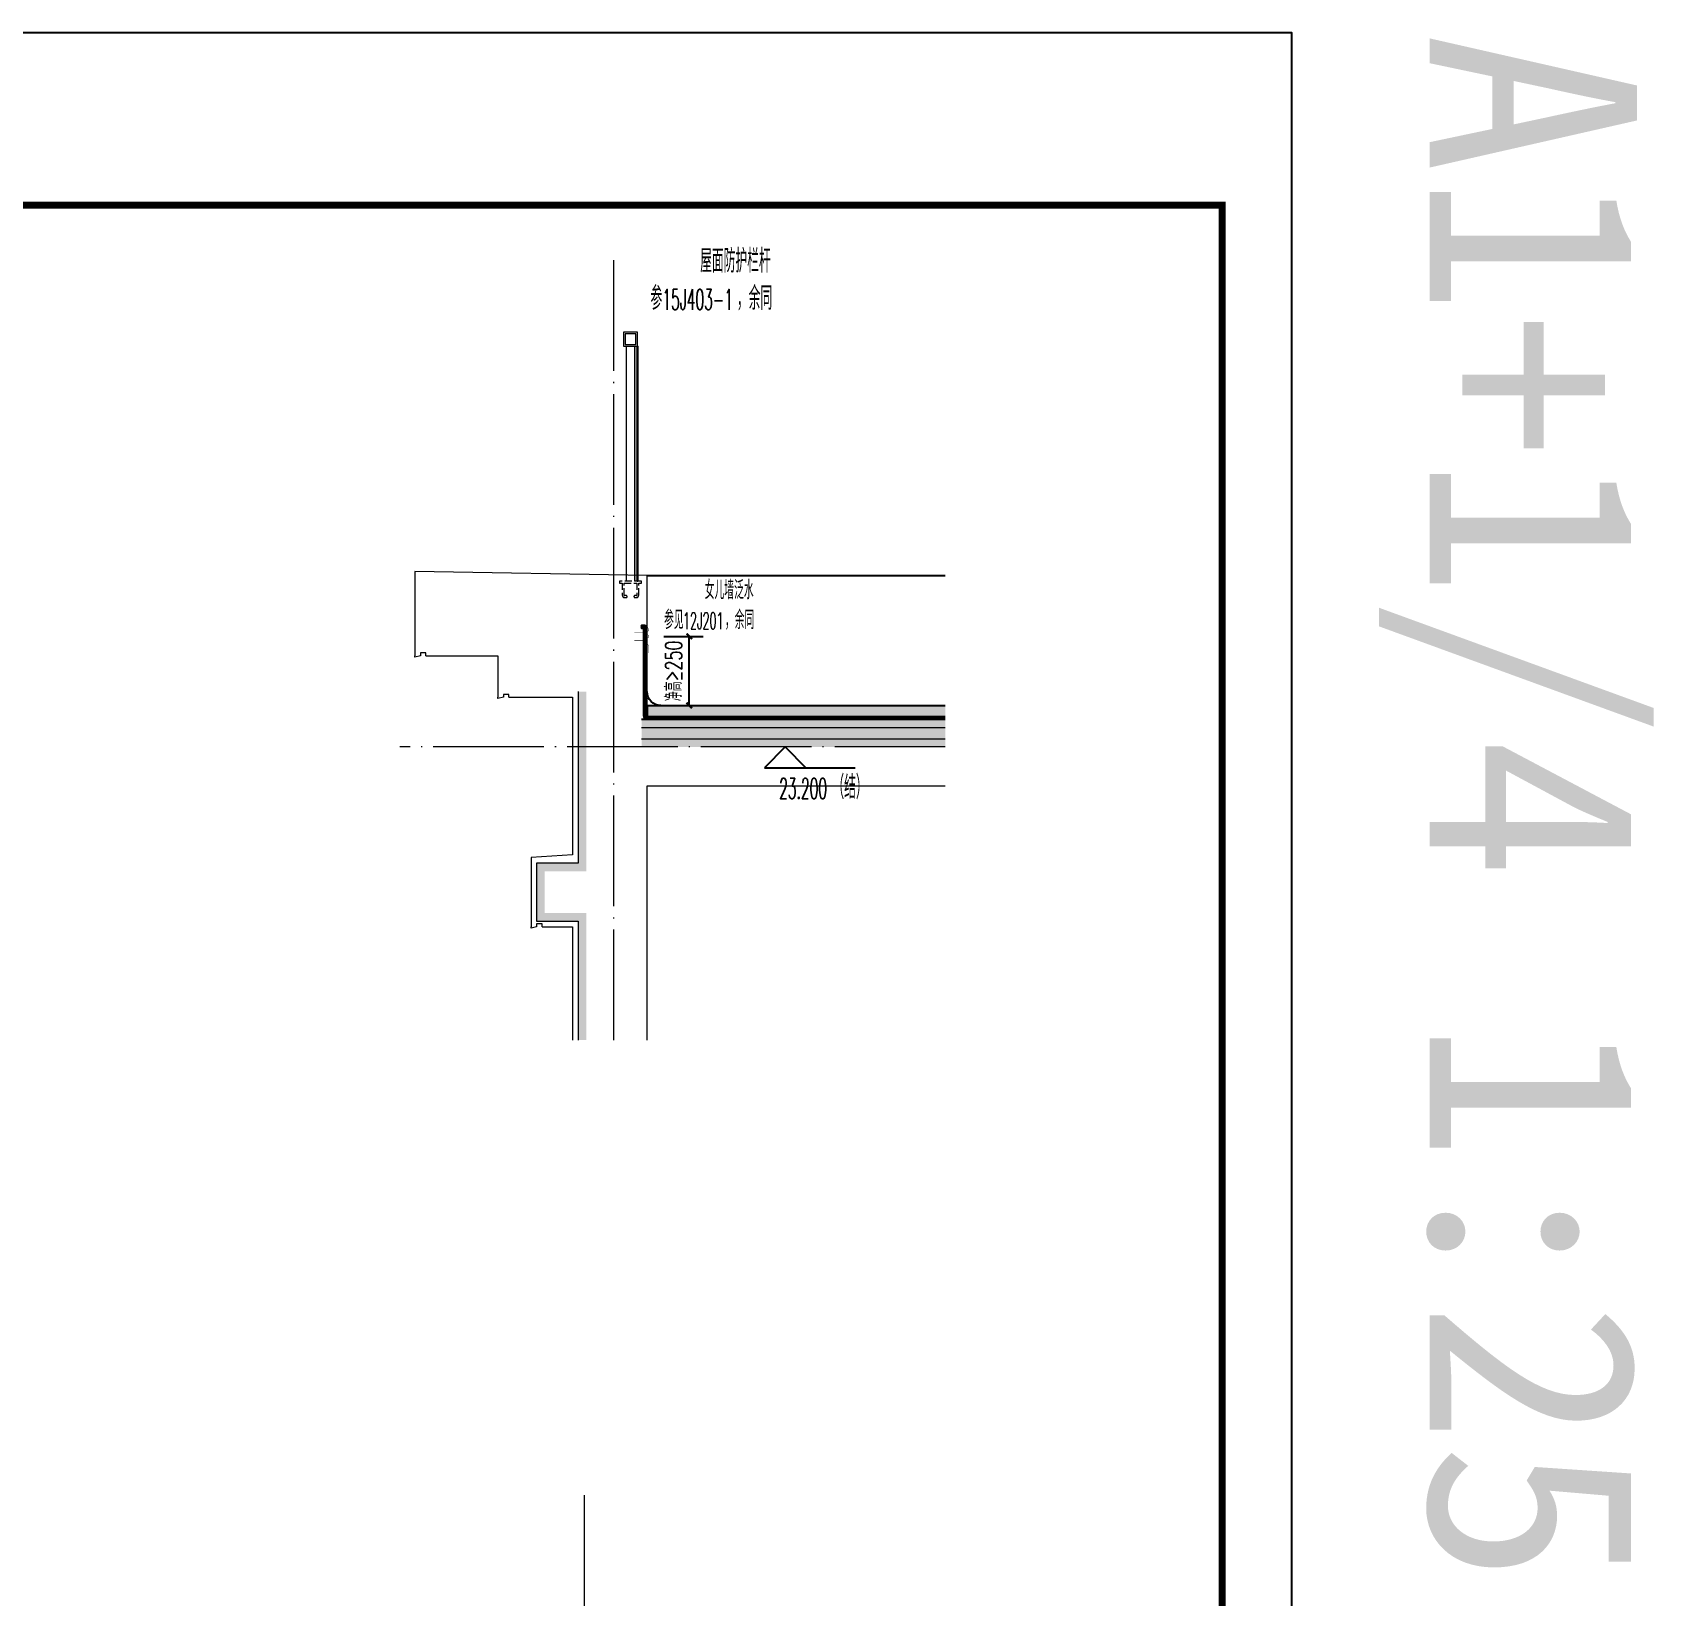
# Model space of a CAD drawing. Extents: x -518115 to 389031, y -209821 to 1628073.
# Drawn here: x 278727 to 284591, y -153091 to -147435 of the extents above; entities that cross this region are included whole.
import ezdxf
from ezdxf.xclip import XClip

# ---------------------------------------------------------------- set-up
doc = ezdxf.new("R2010")
doc.units = 0
doc.header["$LTSCALE"] = 1000
doc.header["$MEASUREMENT"] = 0
doc.header["$XCLIPFRAME"] = 0
doc.linetypes.add('DASH', pattern=[0.35, 0.25, -0.1])
doc.linetypes.add('DOTE', pattern=[2.42, 2, -0.2, 0.02, -0.2])
for name, color, linetype in [('3-屋面构造层', 157, 'Continuous'), ('DIM_ELEV', 3, 'Continuous'), ('DIM_IDEN', 67, 'Continuous'), ('PUB_TEXT', 4, 'Continuous'), ('Stair-栏杆', 142, 'Continuous'), ('SURFACE', 6, 'Continuous'), ('图框', 140, 'Continuous'), ('看线', 251, 'Continuous'), ('立面-看线', 251, 'Continuous')]:
    doc.layers.add(name, color=color, linetype=linetype)
for name, color, linetype, lineweight in [('DOTE', 19, 'DOTE', 9), ('PUB_HATCH', 8, 'Continuous', 9), ('内粉刷', 37, 'Continuous', 9), ('立面-栏杆', 105, 'Continuous', 15)]:
    doc.layers.add(name, color=color, linetype=linetype, lineweight=lineweight)
doc.layers.add('yichutu', color=7, linetype='Continuous', true_color=0xffffff, plot=False)
doc.styles.add('_TCH_DIM', font='SIMPLEX.shx', dxfattribs={"width": 0.7, "bigfont": 'GBCBIG.shx'})
doc.styles.add('_TCH_DIM_T3', font='SIMPLEX.shx', dxfattribs={"width": 0.494118, "bigfont": 'GBCBIG.shx'})
doc.styles.add('_TCH_LABEL', font='')
doc.styles.get('_TCH_LABEL').set_extended_font_data('SimHei')
doc.dimstyles.new('_TCH_ARCH&&20', dxfattribs={"dimtxt": 59.5, "dimasz": 20, "dimexe": 50, "dimexo": 60, "dimgap": 25.25, "dimtad": 1, "dimdec": 0, "dimzin": 0, "dimdsep": 46, "dimtxsty": '_TCH_DIM_T3', "dimblk": 'ARCHTICK', "dimcen": 0.09, "dimclrt": 7, "dimazin": 2, "dimtfac": 1, "dimtdec": 0, "dimtix": 1, "dimtmove": 2, "dimatfit": 3, "dimfxl": 1, "dimtolj": 1, "dimtzin": 0, "dimarcsym": 0})

# ---------------------------------------------------------------- blocks, each defined once
blk = doc.blocks.new('_ArchTick')
at = {"color": 0, "linetype": 'ByBlock', "const_width": 0.4}
blk.add_lwpolyline([(-0.5, -0.5), (0.5, 0.5)], dxfattribs=at)
blk = doc.blocks.new('*D338')
at = {"layer": 'Defpoints', "color": 0, "transparency": 16777216}
for p in [(280950.2, -149619), (281102.7, -149619), (280950.2, -149869)]:
    blk.add_point(p, dxfattribs=at)
at = {"layer": 'DIM_IDEN', "color": 0, "lineweight": -2, "transparency": 16777216}
for p, q in [((281010.2, -149619), (281152.7, -149619)), ((281102.7, -149869), (281102.7, -149619)), ((281010.2, -149869), (281152.7, -149869))]:
    blk.add_line(p, q, dxfattribs=at)
at = {"layer": 'DIM_IDEN', "color": 0, "lineweight": -2, "transparency": 16777216, "xscale": 20, "yscale": 20, "zscale": 20}
for p, rotation in [((281102.7, -149619), 90), ((281102.7, -149869), 270)]:
    blk.add_blockref('_ArchTick', p, dxfattribs=dict(at, rotation=rotation))
at = {"layer": 'DIM_IDEN', "color": 7, "transparency": 16777216, "insert": (281046, -149744), "char_height": 59.5, "attachment_point": 5, "rotation": 90, "style": '_TCH_DIM_T3'}
blk.add_mtext('\\A1;{\\W0.70588;净高≥250}', dxfattribs=at)
blk = doc.blocks.new('A$C05102146')
at = {"layer": 'PUB_TEXT', "style": '_TCH_DIM'}
for s, height, width, p in [('屋面防护栏杆', 84.4, 0.7, (226.9, 215.7)), ('参', 84.4, 0.7, (47.3, 81)), ('15J403-1', 74.38, 0.494118, (90.3, 81)), ('，余同', 84.4, 0.7, (359.8, 81))]:
    blk.add_text(s, height=height, dxfattribs=dict(at, width=width)).set_placement(p)
blk = doc.blocks.new('A$C40486AD2')
at = {"layer": 'PUB_TEXT', "style": '_TCH_DIM'}
for s, height, width, p in [('女儿墙泛水', 67.52, 0.7, (254.8, 115.3)), ('参见', 67.52, 0.7, (107.7, 7.5)), ('12J201', 59.5, 0.494118, (176.6, 7.5)), ('，余同', 67.52, 0.7, (327.8, 7.5))]:
    blk.add_text(s, height=height, dxfattribs=dict(at, width=width)).set_placement(p)
blk = doc.blocks.new('FGHFG4334GDFGDFFGGGGGGDFG4G')
at = {"layer": 'SURFACE', "const_width": 2.25}
for points in [[(46.5, 0), (0, 0)], [(46.5, -27.6), (0, -27.6)]]:
    blk.add_lwpolyline(points, dxfattribs=at)
at = {"layer": 'SURFACE', "const_width": 1.5}
blk.add_lwpolyline([(46.5, 17.2, -1), (46.5, 5.2), (46.5, -6.8, -1), (46.5, -18.8), (46.5, -36.8), (52.5, -48), (52.5, -72.8)], format="xyb", dxfattribs=at)
blk = doc.blocks.new('FGDGDGD')
at = {"layer": '3-屋面构造层'}
h = blk.add_hatch(dxfattribs=at)
h.set_pattern_fill('隔热材料01', color=256, scale=7.692308, style=0)
h.set_pattern_definition([(270, (9.5186, 433.228), (3.846153863, -7e-16), [0.385980771, -3.460173092]), (270, (6.637, 433.228), (3.846153863, -7e-16), [0.385980771, -3.460173092]), (90, (8.5996, 430.618), (-3.846153863, 2e-16), [0.385980771, -3.460173092]), (90, (7.556, 430.618), (-3.846153863, 2e-16), [0.385980771, -3.460173092]), (180, (10.002, 430), (-5e-16, -3.846153863), [3.848019248, 0.001865385]), (135, (8.9282, 430.193), (2e-16, 3.846144175), [0.328307694, -5.110980792]), (116.56505, (12.5422, 430.4251), (8.6793e-06, 3.8461487416), [0.215769232, -8.384500037]), (116.56505, (8.696, 430.4251), (8.6793e-06, 3.8461487416), [0.215769232, -8.384500037]), (153.43495, (13.1603, 430), (-8.679e-06, 3.846148742), [0.431538463, -8.168730805]), (153.43495, (9.3142, 430), (-8.679e-06, 3.846148742), [0.431538463, -8.168730805]), (63.43495, (12.4457, 431.0041), (-8.6793e-06, 3.8461487416), [2.054923086, -6.545346183]), (63.43495, (8.5996, 431.0041), (-8.6793e-06, 3.8461487416), [2.054923086, -6.545346183]), (116.56505, (13.3647, 433.228), (8.6793e-06, 3.8461487416), [0.215769232, -8.384500037]), (116.56505, (9.5186, 433.228), (8.6793e-06, 3.8461487416), [0.215769232, -8.384500037]), (135, (9.422, 433.421), (2e-16, 3.846144175), [0.328307694, -5.110980792]), (153.43495, (13.036, 433.6532), (-8.679e-06, 3.846148742), [0.431538463, -8.168730805]), (153.43495, (9.19, 433.6532), (-8.679e-06, 3.846148742), [0.431538463, -8.168730805]), (45, (6.7336, 433.421), (2e-16, 3.846144175), [0.328307694, -5.110980792]), (63.43495, (10.4833, 433.228), (-8.6793e-06, 3.8461487416), [0.215769232, -8.384500037]), (63.43495, (6.6371, 433.228), (-8.6793e-06, 3.8461487416), [0.215769232, -8.384500037]), (26.56505, (10.812, 433.6532), (8.679e-06, 3.846148742), [0.431538463, -8.168730805]), (26.56505, (6.9658, 433.6532), (8.679e-06, 3.846148742), [0.431538463, -8.168730805]), (116.56505, (11.4023, 431.0041), (8.6793e-06, 3.8461487416), [2.054923086, -6.545346183]), (116.56505, (7.5561, 431.0041), (8.6793e-06, 3.8461487416), [2.054923086, -6.545346183]), (45, (7.2275, 430.193), (2e-16, 3.846144175), [0.328307694, -5.110980792]), (63.43495, (11.3058, 430.4251), (-8.6793e-06, 3.8461487416), [0.215769232, -8.384500037]), (63.43495, (7.4596, 430.4251), (-8.6793e-06, 3.8461487416), [0.215769232, -8.384500037]), (26.56505, (10.6877, 430), (8.679e-06, 3.846148742), [0.431538463, -8.168730805]), (26.56505, (6.8415, 430), (8.679e-06, 3.846148742), [0.431538463, -8.168730805])])
edge = h.paths.add_edge_path()
edge.add_arc((682180.8, 585366.2), 9.23, 450, 540, ccw=False)
edge.add_line((682180.8, 585375.4), (682191.6, 585375.4))
edge.add_line((682191.6, 585375.4), (682191.6, 585366.2))
edge.add_line((682191.6, 585366.2), (682171.6, 585366.2))
h = blk.add_hatch(dxfattribs=at)
h.set_pattern_fill('混凝土', color=256, scale=5, angle=-1.14576, style=0)
h.set_pattern_definition([(48.854237, (-82751.966, -43707.863), (35.7930991, -3.8540962), [3.75, -41.25]), (353.854237, (-82751.966, -43707.863), (-6.1841378, 37.7408106), [3, -33]), (99.305637, (-82748.983, -43708.185), (29.6089874, 33.886691), [3.1870095, -35.0571056]), (45.038437, (-82751.766, -43697.865), (53.1858973, -9.3413237), [5.625, -61.875]), (95.489837, (-82747.334, -43698.644), (47.6977146, 47.7616795), [4.7805144, -52.58565]), (350.038437, (-82751.766, -43697.865), (47.6976773, 47.7617167), [4.5, -49.5]), (19.854237, (-82746.817, -43700.465), (29.4368469, -20.7237073), [3.75, -41.25]), (324.854237, (-82746.817, -43700.465), (12.8883392, 36.0069862), [3, -33]), (70.305637, (-82744.364, -43702.192), (42.3251977, 15.2832459), [3.1870095, -35.0571056]), (36.3542372, (-82751.966, -43707.863), (0.9406985, 16.62920733), [0, -32.6, 0, -33.5, 0, -33.125]), (6.3542372, (-82751.966, -43707.863), (13.54517982, 19.45362572), [0, -19.1, 0, -31.85, 0, -12.625]), (326.3542372, (-82763.114, -43707.64), (26.66323482, -1.66123381), [0, -12.5, 0, -39, 0, -51.75]), (316.3542372, (-82768.113, -43707.54), (29.2535633, 4.4211788), [0, -16.25, 0, -25.9, 0, -36.75])])
h.paths.add_polyline_path([(674875.1, 585046.2), (674875.1, 585086.2), (682171.6, 585086.2), (682171.6, 585046.2)])
h = blk.add_hatch(dxfattribs=at)
h.set_pattern_fill('隔热材料03', color=256, scale=12.5, style=0)
h.set_pattern_definition([(113.578, (-500407.8114, 374696.8656), (-0.0086926214, 6.2699620763), [1.075, -0.5693125, 2.8375, -0.5693125, 1.075, -0.6825]), (66.42, (-500406.1744, 374696.8656), (2.727787851, 6.0425e-05), [1.075, -0.5693125, 2.840375, -0.5693125, 1.075, -0.6825]), (180, (-500406.1744, 374696.8656), (0, 6.25), [1.636625, -1.0910625]), (180, (-500407.538, 374702.4906), (0, 6.25), [1.636625, -1.0910625]), (90, (-500405.7427, 374697.8548), (2.72775, 2e-16), [0.52175, -5.72825]), (90, (-500407.1066, 374700.9798), (2.72775, 2e-16), [0.52175, -5.72825]), (90, (-500408.2427, 374697.8548), (2.72775, 2e-16), [0.52175, -5.72825]), (90, (-500409.6066, 374700.9798), (2.72775, 2e-16), [0.52175, -5.72825])])
edge = h.paths.add_edge_path()
edge.add_line((682177.8, 585086.2), (682177.8, 585050.2))
edge.add_arc((682171.6, 585050.2), 6.25, 270, 360, ccw=False)
edge.add_line((682171.6, 585044), (682171.6, 585086.2))
edge.add_line((682171.6, 585086.2), (682177.8, 585086.2))
h = blk.add_hatch(dxfattribs=at)
h.set_pattern_fill('焦渣矿渣', color=256, scale=4, angle=-1.14576, style=0)
h.set_pattern_definition([(358.8542372, (-82751.966, -43697.863), (8.27546507, 13.69326162), [1.6, -14.4]), (298.8542372, (-82751.966, -43697.863), (15.99644496, -0.32013217), [1.6, -14.4]), (238.8542372, (-82750.366, -43697.895), (7.72097989, -14.0133938), [1.6, -14.4]), (268.8542372, (-82745.567, -43697.991), (15.83683295, -8.3183365), [2.4, -11.456]), (268.8542372, (-82743.967, -43698.023), (15.83683295, -8.3183365), [2.4, -11.456]), (268.8542372, (-82742.368, -43698.055), (15.83683295, -8.3183365), [2.4, -11.456])])
h.paths.add_polyline_path([(674875.1, 585006.2), (674875.1, 585036.2), (682191.6, 585036.2), (682191.6, 585006.2)])
h = blk.add_hatch(dxfattribs=at)
h.set_pattern_fill('加气混凝土', color=256, scale=5, style=0)
h.set_pattern_definition([(0, (-82734.266, -43726.163), (30, 60), [0, -60]), (0, (-82769.366, -43734.263), (30, 60), [0, -60]), (0, (-82749.866, -43734.863), (30, 60), [0, -60]), (0, (-82728.566, -43717.163), (30, 60), [0, -60]), (0, (-82753.466, -43737.863), (30, 60), [0, -60]), (0, (-82722.566, -43679.363), (30, 60), [0, -60]), (0, (-82740.866, -43684.163), (30, 60), [0, -60]), (0, (-82731.266, -43691.663), (30, 60), [0, -60]), (0, (-82780.166, -43692.863), (30, 60), [0, -60]), (0, (-82750.766, -43695.563), (30, 60), [0, -60]), (0, (-82762.166, -43710.863), (30, 60), [0, -60]), (0, (-82761.566, -43733.363), (30, 60), [0, -60]), (0, (-82739.066, -43735.763), (30, 60), [0, -60]), (0, (-82722.566, -43709.363), (30, 60), [0, -60]), (0, (-82778.666, -43718.663), (30, 60), [0, -60]), (0, (-82773.566, -43708.463), (30, 60), [0, -60]), (0, (-82750.166, -43712.663), (30, 60), [0, -60]), (0, (-82758.566, -43721.363), (30, 60), [0, -60]), (0, (-82763.366, -43701.563), (30, 60), [0, -60]), (0, (-82755.866, -43679.063), (30, 60), [0, -60]), (0, (-82776.266, -43731.263), (30, 60), [0, -60]), (0, (-82743.266, -43691.363), (30, 60), [0, -60]), (0, (-82771.166, -43690.463), (30, 60), [0, -60]), (0, (-82775.966, -43682.663), (30, 60), [0, -60]), (130.601294, (-82726.2516, -43698.149), (-149.999998343, 180.000000787), [2.6341554, -1103.7111]), (18.4349488, (-82730.537, -43697.006), (149.99999945, 59.99999956), [2.710524, -376.76279]), (90, (-82730.537, -43699.578), (30, 60), [2.5714284, -117.428565]), (161.565051, (-82727.966, -43700.435), (-150.000000755, 59.99999553), [2.710524, -376.76279]), (53.1301023, (-82727.966, -43700.435), (30.00000006, 59.99999997), [2.857143, -297.14285]), (135, (-82725.68, -43731.006), (-30.00000363, 59.99999594), [2.424366, -167.28126]), (45, (-82729.109, -43731.006), (29.9999998, 59.99999976), [2.424366, -167.28126]), (135, (-82727.394, -43732.72), (-30.00000363, 59.99999594), [2.424366, -167.28126]), (45, (-82727.394, -43732.72), (29.9999998, 59.99999976), [2.424366, -167.28126]), (116.565051, (-82754.537, -43690.72), (-5.2e-06, 119.9999967), [3.1943826, -63.88765]), (180, (-82755.966, -43687.863), (-30, 60), [3.4285716, -56.571425]), (63.434949, (-82760.823, -43690.72), (3e-07, 119.9999994), [3.1943826, -63.88765]), (116.565051, (-82759.394, -43693.58), (-5.2e-06, 119.9999967), [3.1943826, -63.88765]), (0, (-82759.394, -43693.58), (30, 60), [3.4285716, -56.571425]), (63.434949, (-82755.966, -43693.58), (3e-07, 119.9999994), [3.1943826, -63.88765]), (107.102728, (-82731.9658, -43711.0063), (-89.999996559, 300.000000484), [3.8861346, -1628.29025]), (143.972626, (-82733.1087, -43707.292), (-569.999992774, 419.999999525), [3.8861346, -812.202]), (180, (-82736.25, -43705.006), (-30, 60), [3.7142856, -56.28571]), (36.0273733, (-82743.1087, -43707.292), (569.999995788, 419.999995472), [3.8861346, -812.202]), (71.5650511, (-82744.252, -43710.721), (90.00000046, 299.99999948), [3.6140316, -375.85928]), (107.102728, (-82743.1087, -43714.4348), (-89.999996559, 300.000000484), [3.8861346, -1628.29025]), (143.972626, (-82739.966, -43716.7206), (-569.999992774, 419.999999525), [3.8861346, -812.202]), (0, (-82739.966, -43716.72), (30, 60), [3.7142856, -56.28571]), (36.0273733, (-82736.2516, -43716.7206), (569.999995788, 419.999995472), [3.8861346, -812.202]), (71.5650511, (-82733.109, -43714.435), (90.00000046, 299.99999948), [3.6140316, -375.85928]), (150.255118, (-82731.3944, -43683.006), (-90.000000213, 59.999999257), [2.303502, -481.43196]), (90, (-82733.394, -43684.15), (30, 60), [2.2857144, -117.714275]), (29.7448813, (-82733.3944, -43684.149), (90.000000053, 59.99999972), [2.303502, -481.43196]), (116.565051, (-82745.394, -43725.58), (-5.2e-06, 119.9999967), [3.1943826, -63.88765]), (168.690067, (-82746.823, -43722.7206), (-270.0000002, 59.999998494), [2.9137254, -608.96855]), (41.1859251, (-82751.9658, -43724.149), (749.999995456, 659.999994229), [3.0371844, -1272.5802]), (90, (-82751.966, -43727.006), (30, 60), [2.857143, -117.14285]), (138.814074, (-82749.68, -43729.0063), (-749.999986669, 660.000004204), [3.0371844, -1272.5802]), (16.6992442, (-82749.68, -43729.0063), (989.999992552, 299.999996858), [2.982945, -1249.85375]), (60.9453959, (-82746.823, -43728.149), (29.99999992, 59.999999469), [2.9416086, -1232.53395]), (109.983106, (-82770.5373, -43700.4348), (-150.000000565, 419.9999988885), [3.3442002, -1401.21975]), (155.556045, (-82771.68, -43697.292), (-390.0000014866, 179.99999626), [3.4522986, -1446.51315]), (24.4439547, (-82777.9658, -43697.292), (390.0000001945, 179.999999134), [3.4522986, -1446.51315]), (70.0168934, (-82779.1087, -43700.4348), (150.000000452, 419.999998958), [3.3442002, -1401.21975]), (109.983106, (-82777.9658, -43703.5777), (-150.000000565, 419.9999988885), [3.3442002, -1401.21975]), (160.016893, (-82774.823, -43704.7206), (-150.000000088, 59.999997267), [3.3442002, -698.93775]), (19.9831065, (-82774.823, -43704.7206), (149.999999176, 59.999999905), [3.3442002, -698.93775]), (70.0168934, (-82771.68, -43703.5777), (150.000000452, 419.999998958), [3.3442002, -1401.21975]), (122.005383, (-82748.2516, -43705.8634), (-30.000004026, 59.999996937), [2.6954232, -563.3434]), (18.4349488, (-82752.252, -43704.435), (149.99999945, 59.99999956), [2.710524, -376.76279]), (90, (-82752.252, -43707.006), (30, 60), [2.5714284, -117.428565]), (161.565051, (-82749.68, -43707.863), (-150.000000755, 59.99999553), [2.710524, -376.76279]), (54.4623222, (-82749.68, -43707.8634), (209.999999696, 299.99999955), [2.457807, -1029.82115]), (116.565051, (-82765.68, -43720.435), (-5.2e-06, 119.9999967), [3.1943826, -63.88765]), (180, (-82767.11, -43717.58), (-30, 60), [3.142857, -56.85714]), (59.0362434, (-82771.966, -43720.435), (30.000000098, 59.99999971), [3.3319728, -696.3822]), (120.963756, (-82770.2516, -43723.292), (-30.0000041, 59.999997245), [3.3319728, -696.3822]), (0, (-82770.25, -43723.29), (30, 60), [3.142857, -56.85714]), (63.434949, (-82767.11, -43723.29), (3e-07, 119.9999994), [3.1943826, -63.88765])])
h.paths.add_polyline_path([(682191.6, 584936.2), (674875.1, 584936.2), (674875.1, 584966.2), (682191.6, 584966.2)])
at = {"layer": '立面-看线'}
h = blk.add_hatch(dxfattribs=at)
h.set_pattern_fill('HONEY', color=256, scale=7)
h.set_pattern_definition([(0, (-799653.24, -415240.13), (16.66875, 9.623705), [11.1125, -22.225]), (120, (-799653.24, -415240.13), (-16.66874801, 9.62370845), [11.1125, -22.225]), (60, (-799653.24, -415240.13), (1.99e-06, 19.24741345), [-22.225, 11.1125])])
h.paths.add_polyline_path([(682191.6, 584966.2), (674875.1, 584966.2), (674875.1, 585006.2), (682191.6, 585006.2)])
at = {"layer": '3-屋面构造层'}
for p, q in [((682177.8, 585086.2), (674875.1, 585086.2)), ((682171.6, 585046.2), (674875.1, 585046.2)), ((682171.6, 585086.2), (682171.6, 585044)), ((682191.6, 585036.2), (674875.1, 585036.2))]:
    blk.add_line(p, q, dxfattribs=at)
at = {"layer": '3-屋面构造层', "color": 251, "linetype": 'DASH', "ltscale": 0.05, "true_color": 0x636466, "const_width": 2.5}
for points in [[(682056.6, 585042.7), (682171.6, 585042.7, 0.414214), (682179.1, 585050.2), (682179.1, 585366.2)], [(682056.6, 585039), (682171.6, 585039, 0.414214), (682182.8, 585050.2), (682182.8, 585366.2)]]:
    blk.add_lwpolyline(points, format="xyb", dxfattribs=at)
at = {"layer": '3-屋面构造层', "color": 251, "true_color": 0x636466}
for points in [[(682056.6, 585041.5), (682171.6, 585041.5, 0.414214), (682180.3, 585050.2), (682180.3, 585366.2)], [(682056.6, 585044), (682171.6, 585044, 0.414214), (682177.8, 585050.2), (682177.8, 585366.2)], [(682056.6, 585040.2), (682171.6, 585040.2, 0.414214), (682181.6, 585050.2), (682181.6, 585366.2), (682184.1, 585366.2), (682184.1, 585050.2, -0.414214), (682171.6, 585037.7), (682056.6, 585037.7)]]:
    blk.add_lwpolyline(points, format="xyb", dxfattribs=at)
at = {"layer": '3-屋面构造层', "ltscale": 0.8}
blk.add_lwpolyline([(682171.6, 585366.2, -0.414214), (682180.8, 585375.4), (682191.6, 585375.4), (682191.6, 585366.2), (682171.6, 585366.2)], format="xyb", dxfattribs=at)
at = {"layer": '3-屋面构造层', "color": 251, "linetype": 'DASH', "ltscale": 0.05, "true_color": 0x636466, "const_width": 2.5}
for points in [[(682042.7, 585039), (674875.1, 585039)], [(682056.6, 585042.7), (682042.7, 585039)]]:
    blk.add_lwpolyline(points, dxfattribs=at)
at = {"layer": '3-屋面构造层', "color": 251, "true_color": 0x636466}
for points in [[(682042.7, 585040.2), (674875.1, 585040.2)], [(674875.1, 585037.7), (682042.7, 585037.7)], [(682056, 585043.8), (682042.1, 585040.1)], [(682043.2, 585037.9), (682057.1, 585041.6)]]:
    blk.add_lwpolyline(points, dxfattribs=at)
at = {"layer": '3-屋面构造层'}
blk.add_arc((682121.6, 585136.2), 50, 270, 360, dxfattribs=at)
at = {"layer": 'PUB_HATCH', "color": 215, "true_color": 0xa953a0}
for p, q in [((682191.6, 585006.2), (674875.1, 585006.2)), ((682191.6, 584966.2), (674875.1, 584966.2))]:
    blk.add_line(p, q, dxfattribs=at)
at = {"layer": '3-屋面构造层', "color": 1, "xscale": -1}
blk.add_blockref('FGHFG4334GDFGDFFGGGGGGDFG4G', (682218.1, 585349), dxfattribs=at)
blk = doc.blocks.new('FGHFGFD')
at = {"layer": '立面-栏杆'}
for p, q in [((542633.8, 108636.1), (542633.8, 109486.1)), ((542663.8, 109486.1), (542663.8, 108636.1))]:
    blk.add_line(p, q, dxfattribs=at)
at = {"layer": '立面-栏杆', "linetype": 'DASH', "ltscale": 0.1}
for p, q in [((542688.8, 108636.1), (542608.8, 108636.1)), ((542608.8, 108636.1), (542608.8, 108629)), ((542608.8, 108629), (542619.1, 108629)), ((542619.1, 108629), (542619.1, 108585.1)), ((542626.3, 108629), (542671.3, 108629)), ((542626.3, 108585.1), (542626.3, 108629)), ((542671.3, 108629), (542671.3, 108585.1)), ((542678.5, 108629), (542688.8, 108629)), ((542678.5, 108585.1), (542678.5, 108629)), ((542688.8, 108629), (542688.8, 108636.1)), ((542633.5, 108583.3), (542628.1, 108583.3)), ((542628.1, 108576.1), (542633.5, 108576.1)), ((542636.2, 108578.8), (542636.2, 108580.6)), ((542661.4, 108580.6), (542661.4, 108578.8)), ((542669.5, 108583.3), (542664.1, 108583.3)), ((542664.1, 108576.1), (542669.5, 108576.1))]:
    blk.add_line(p, q, dxfattribs=at)
at = {"layer": '立面-栏杆'}
for points in [[(542673.8, 109536.1), (542623.8, 109536.1), (542623.8, 109486.1), (542673.8, 109486.1)], [(542667.8, 109530.1), (542629.8, 109530.1), (542629.8, 109492.1), (542667.8, 109492.1)]]:
    blk.add_lwpolyline(points, close=True, dxfattribs=at)
at = {"layer": '立面-栏杆', "linetype": 'DASH', "ltscale": 0.1}
for centre, major_axis, start_param, end_param in [((542628.1, 108585.1), (6.36, 6.36), 2.356194, 3.926991), ((542628.1, 108585.1), (1.27, 1.27), 2.356194, 3.926991), ((542633.5, 108580.6), (1.91, 1.91), 5.497787, 7.068583), ((542633.5, 108578.8), (1.91, 1.91), 3.926991, 5.497787), ((542664.1, 108580.6), (1.91, 1.91), 0.785398, 2.356194), ((542666, 108580.7), (3.53, 3.53), 2.748894, 3.534292), ((542669.5, 108585.1), (-6.36, 6.36), 2.356194, 3.926991), ((542669.5, 108585.1), (-1.27, 1.27), 2.356194, 3.926991)]:
    blk.add_ellipse(centre, major_axis=major_axis, ratio=1, start_param=start_param, end_param=end_param, dxfattribs=at)
blk = doc.blocks.new('GFDDDDRG')
at = {"layer": '图框'}
blk.add_lwpolyline([(923310, -107437), (923310, -159999), (893610, -159999), (893610, -107437)], close=True, dxfattribs=at)
blk.add_lwpolyline([(923310, -107437), (923310, -159999), (893610, -159999), (893610, -107437)], close=True, dxfattribs=at)
at = {"layer": '图框', "const_width": 50}
blk.add_lwpolyline([(894110, -159499), (922810, -159499), (922810, -108687), (894110, -108687)], close=True, dxfattribs=at)
blk = doc.blocks.new('yct-1051-594-26275-14850-25-1002.0')
at = {"layer": 'yichutu', "color": 7, "true_color": 0xffffff}
blk.add_lwpolyline([(0, 0), (0, 14850), (26275, 14850), (26275, 0)], close=True, dxfattribs=at)
at = {"layer": 'yichutu', "color": 7, "true_color": 0xffffff, "style": '_TCH_LABEL'}
blk.add_text('A1+1/4 1:25', height=750, dxfattribs=at).set_placement((0, 15350))

msp = doc.modelspace()

# ---------------------------------------------------------------- hatches: boundary and pattern name
at = {"layer": 'PUB_HATCH'}
h = msp.add_hatch(dxfattribs=at)
h.set_pattern_fill('HONEY', color=256, scale=8, style=0)
h.set_pattern_definition([(0, (325805.679, -197933.485), (19.05, 10.99852), [12.7, -25.4]), (120, (325805.679, -197933.485), (-19.0499977, 10.998524), [12.7, -25.4]), (60, (325805.679, -197933.485), (2.3e-06, 21.997044), [-25.4, 12.7])])
h.paths.add_polyline_path([(280700.2, -151079.1), (280730.2, -151079.1), (280730.2, -150619), (280580.2, -150619), (280580.2, -150469), (280730.2, -150469), (280730.2, -149819), (280700.2, -149819), (280700.2, -150439), (280550.2, -150439), (280550.2, -150649), (280550.2, -150649), (280700.2, -150649)])
at = {"layer": 'Stair-栏杆'}
h = msp.add_hatch(dxfattribs=at)
h.set_pattern_fill('水域', color=5, scale=5)
h.set_pattern_definition([(0, (-261758.661, -258055.104), (0, 10.23622015), [1.2795276, -8.956693]), (26.5650512, (-261757.382, -258055.104), (10.236220737, 9.4e-08), [1.4305551, -21.458329]), (333.4349488, (-261749.7047, -258054.4644), (10.23622078, -4e-09), [1.4305551, -21.458329]), (45, (-261756.1024, -258054.4644), (0, 10.2362206), [1.80952525, -12.666676]), (135, (-261749.705, -258054.4644), (-10.2362206, 1e-15), [1.80952525, -12.666676]), (26.5650512, (-261754.823, -258053.185), (10.236220737, 9.4e-08), [1.4305551, -21.458329]), (333.4349488, (-261752.264, -258052.545), (10.23622078, -4e-09), [1.4305551, -21.458329]), (0, (-261753.543, -258052.545), (0, 10.23622015), [1.2795276, -8.956693])])
h.paths.add_polyline_path([(280905.2, -148569), (280905.2, -149419), (280915.2, -149419), (280915.2, -148569)])

# ---------------------------------------------------------------- linework, layer by layer
at = {"layer": 'DIM_ELEV', "color": 3}
for p, q in [((281449.4, -150019), (281374.4, -150094)), ((281449.4, -150019), (281524.4, -150094)), ((281374.4, -150094), (281702.4, -150094))]:
    msp.add_line(p, q, dxfattribs=at)
at = {"layer": 'DOTE', "linetype": 'DOTE', "ltscale": 0.2}
for p, q in [((280830.2, -151079.1), (280830.2, -148239)), ((282028.7, -150019), (280055.6, -150019)), ((280724, -157481.1), (280724, -152700.3))]:
    msp.add_line(p, q, dxfattribs=at)
at = {"layer": 'PUB_HATCH', "color": 215, "true_color": 0xa953a0}
msp.add_lwpolyline([(280700.2, -149819), (280700.2, -150439), (280550.2, -150439), (280550.2, -150649), (280700.2, -150649), (280700.2, -151079.1)], dxfattribs=at)
at = {"layer": 'Stair-栏杆', "color": 5}
msp.add_lwpolyline([(280915.2, -148569), (280915.2, -148569), (280915.2, -149419), (280915.2, -149419)], close=True, dxfattribs=at)
at = {"layer": '内粉刷'}
for points in [[(280950.2, -149869), (280950.2, -149399), (280110.2, -149384), (280110.2, -149689)], [(280150.2, -149689), (280150.2, -149679), (280130.2, -149679), (280130.2, -149689), (280110.2, -149694), (280110.2, -149689)], [(280130.2, -149689), (280130.2, -149689)], [(280150.2, -149689), (280410.2, -149689), (280410.2, -149839)], [(280450.2, -149839), (280450.2, -149829), (280430.2, -149829), (280430.2, -149839), (280410.2, -149844), (280410.2, -149839)], [(280450.2, -149839), (280680.2, -149839), (280680.2, -150409), (280530.2, -150419), (280530.2, -150669)], [(280950.2, -151079.1), (280950.2, -150159), (282028.7, -150159)], [(280570.2, -150669), (280570.2, -150659), (280550.2, -150659), (280550.2, -150669), (280530.2, -150674), (280530.2, -150669)], [(280570.2, -150669), (280680.2, -150669), (280680.2, -151079.1)]]:
    msp.add_lwpolyline(points, dxfattribs=at)
at = {"layer": '看线', "color": 252}
msp.add_line((280950.2, -149399), (282028.7, -149399), dxfattribs=at)

# ---------------------------------------------------------------- block references
at = {"xscale": 0.5, "yscale": 0.5, "zscale": 0.5}
msp.add_blockref('GFDDDDRG', (-178374.4, -93716.5), dxfattribs=at)
for name, p in [('A$C05102146', (280915.2, -148519)), ('FGHFGFD', (-261758.7, -258055.1)), ('A$C40486AD2', (280903.7, -149600.2))]:
    msp.add_blockref(name, p)
ref = msp.add_blockref('FGDGDGD', (963121.7, -734955.2), dxfattribs=dict(xscale=-1))
XClip(ref).set_block_clipping_path([(681093.0416793403, 584936.1769558351), (682291.5665918037, 585389.8130026824)])
at = {"layer": 'yichutu', "rotation": 270}
msp.add_blockref('yct-1051-594-26275-14850-25-1002.0', (268430.5, -147435), dxfattribs=at)

# ---------------------------------------------------------------- texts
at = {"layer": 'DIM_ELEV', "color": 7, "style": '_TCH_DIM'}
for s, height, width, p in [('（结）', 84.4, 0.7, (281620.3, -150206.5)), ('23.200', 74.38, 0.494118, (281427.8, -150206.5))]:
    msp.add_text(s, height=height, dxfattribs=dict(at, width=width)).set_placement(p)

# ---------------------------------------------------------------- dimensions: what is measured, and where the dimension line sits
at = {"layer": 'DIM_IDEN'}
dim = msp.add_aligned_dim(p1=(280950.2, -149869), p2=(280950.2, -149619), distance=-152.5, text='{\\W0.70588;净高≥250}', dimstyle='_TCH_ARCH&&20', dxfattribs=at)
dim.commit()
dim.dimension.update_dxf_attribs({"geometry": '*D338', "text_midpoint": (281046, -149744)})

doc.saveas('drawing.dxf')
